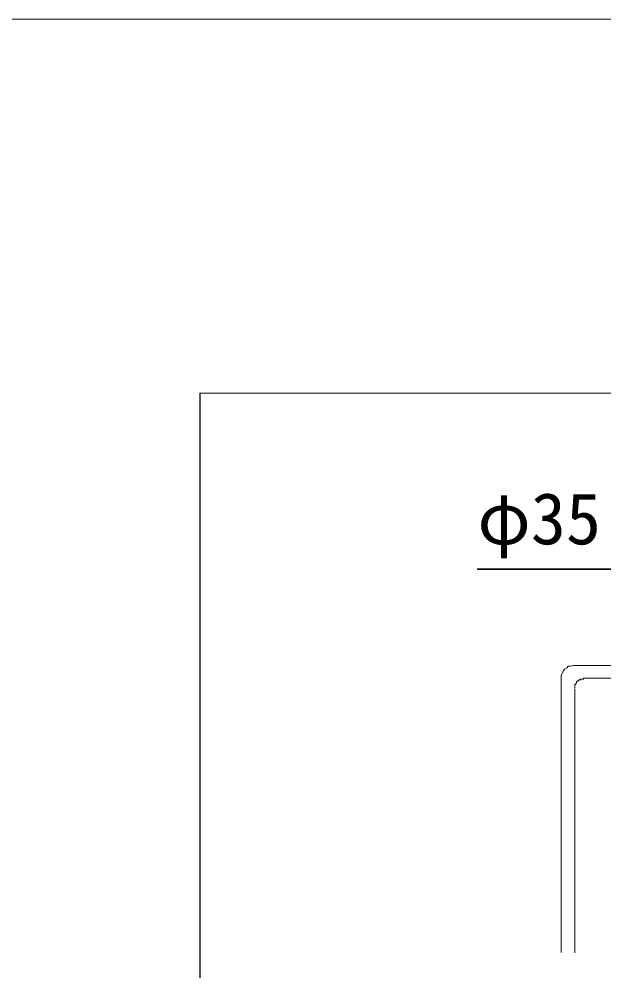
# Model space of a CAD drawing. Units: millimetres, scale not verified. Extents: x -1392 to 1350, y -947 to 991.
# Drawn here: x -21 to 295, y 478 to 991 of the extents above; entities that cross this region are included whole.
import ezdxf
from ezdxf.enums import TextEntityAlignment as Align

# ---------------------------------------------------------------- set-up
doc = ezdxf.new("R2010")
doc.units = ezdxf.units.MM
doc.header["$LTSCALE"] = 10
for name, color, linetype, lineweight in [('0-1_レイヤー_1', 7, 'Continuous', 18), ('0-7', 7, 'Continuous', 5), ('F-0', 7, 'Continuous', 5)]:
    doc.layers.add(name, color=color, linetype=linetype, lineweight=lineweight)
doc.styles.add('ＭＳ ゴシック', font='')
doc.styles.get('ＭＳ ゴシック').set_extended_font_data('MS Gothic')

msp = doc.modelspace()

# ---------------------------------------------------------------- linework, layer by layer
at = {"layer": '0-1_レイヤー_1', "color": 5}
msp.add_line((226.56, 694.54), (384.89, 694.54), dxfattribs=at)
at = {"layer": '0-1_レイヤー_1'}
for p, q in [((284.77, 635.48), (834.26, 635.48)), ((279.27, 629.98), (279.27, 487.31))]:
    msp.add_line(p, q, dxfattribs=at)
at = {"layer": '0-1_レイヤー_1', "color": 5}
msp.add_lwpolyline([(1144.77, 789.36), (77.13, 789.36), (77.13, 114.15), (1144.77, 114.15)], close=True, dxfattribs=at)
at = {"layer": '0-1_レイヤー_1'}
for points in [[(846.75, 487.53), (846.75, 635.69), (846.75, 636.96), (846.32, 638.23), (845.9, 639.5), (845.05, 640.35), (843.78, 641.2), (842.94, 642.04), (841.66, 642.04), (840.4, 642.47), (278.21, 642.47), (276.94, 642.04), (275.67, 642.04), (274.82, 641.2), (273.55, 640.35), (273.13, 639.5), (272.28, 638.23), (271.86, 636.96), (271.86, 635.69), (271.86, 487.53)], [(283.5, 635.06), (283.08, 635.06), (282.65, 635.06), (282.23, 635.06), (282.23, 634.63), (281.81, 634.63), (281.39, 634.63), (281.39, 634.21), (280.96, 634.21), (280.54, 634.21), (280.54, 633.79), (280.11, 633.79), (280.11, 633.36), (280.11, 632.94), (279.69, 632.94), (279.69, 632.52), (279.69, 632.09), (279.27, 632.09), (279.27, 631.67), (279.27, 631.25), (279.27, 630.82), (279.27, 630.4)], [(284.77, 635.48), (284.35, 635.48), (283.92, 635.48), (283.92, 635.06), (283.5, 635.06)]]:
    msp.add_lwpolyline(points, dxfattribs=at)
at = {"layer": '0-7'}
msp.add_lwpolyline([(76.96, 789.24), (1144.46, 789.24), (1144.46, 114.24), (76.96, 114.24)], close=True, dxfattribs=at)
msp.add_lwpolyline([(226.64, 694.24), (384.7, 694.24), (443.59, 592.24)], dxfattribs=at)
at = {"layer": 'F-0'}
msp.add_lwpolyline([(-1391.5, 991.14), (1350.16, 991.14), (1350.16, -947.41), (-1391.5, -947.41)], close=True, dxfattribs=at)

# ---------------------------------------------------------------- texts
at = {"layer": '0-7', "style": 'ＭＳ ゴシック'}
msp.add_text('φ35', height=27.86, dxfattribs=at).set_placement((226.64, 699.39), align=Align.BOTTOM_LEFT)

doc.saveas('drawing.dxf')
